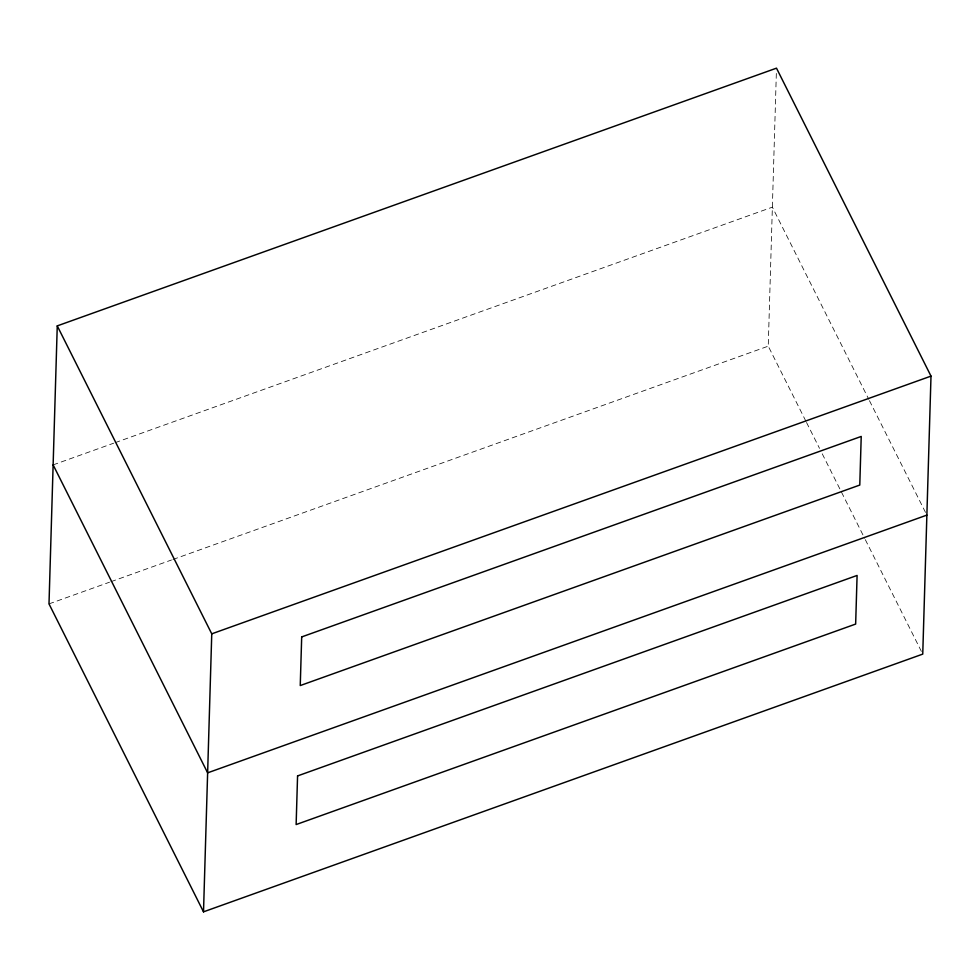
<?xml version="1.0" encoding="UTF-8"?>
<svg xmlns="http://www.w3.org/2000/svg" width="980" height="980" viewBox="0 0 980 980"><rect width="100%" height="100%" fill="white"/><g stroke="black" fill="none" stroke-linecap="round" stroke-linejoin="round"><path stroke-width="0.73" stroke-dasharray="4.9 3.68" d="M805.842 421.106L768.247 346.161L776.356 72.741M53.128 464.888L113.668 443.193M115.101 442.678L772.363 207.16L868.758 399.289M49 603.888L109.54 582.194M110.973 581.679L171.512 559.984M172.958 559.47L768.247 346.161M869.444 400.661L926.186 513.753M806.528 422.478L819.513 448.362M822.245 453.814L864.642 538.29M865.316 539.662L921.384 651.394"/><path stroke-width="1.47" d="M57.257 325.887L49 603.888L203.509 911.841L922.744 654.113L931 376.112L776.491 68.159L57.257 325.887L211.754 633.84L203.509 911.841M211.754 633.84L931 376.112M926.872 515.113L207.638 772.84L53.128 464.888M297.565 775.927L296.132 824.56L855.65 624.064L857.096 575.444L297.565 775.927M301.693 636.927L300.248 685.559L859.779 485.063L861.224 436.443L301.693 636.927"/></g></svg>
